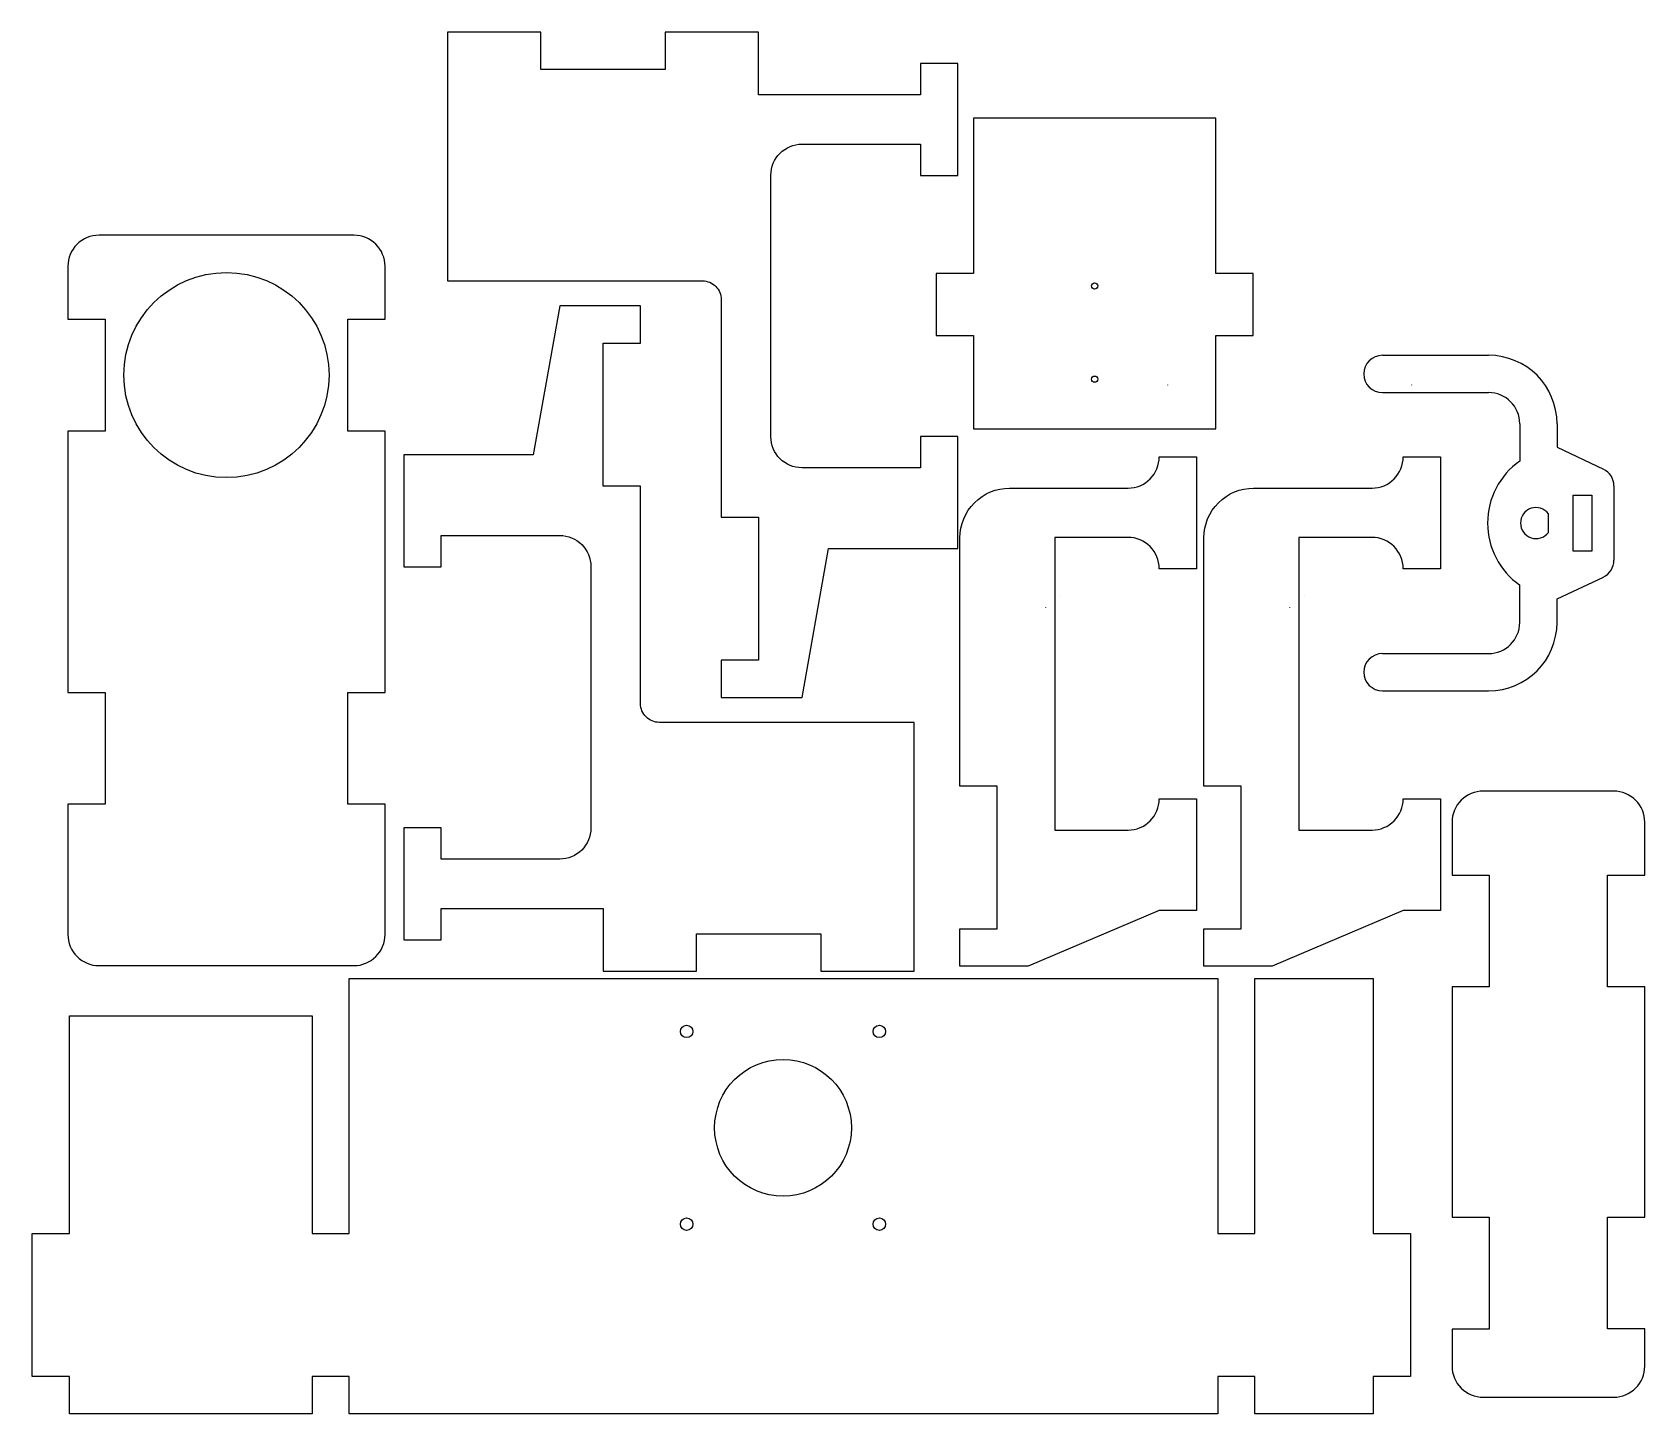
# Model space of a CAD drawing. Header units: millimetres. Extents: x 33439 to 33698, y 1471 to 1694.
import ezdxf

# ---------------------------------------------------------------- set-up
doc = ezdxf.new("R2010")
doc.units = ezdxf.units.MM

msp = doc.modelspace()

# ---------------------------------------------------------------- linework, layer by layer
for p, q in [((33656.27, 1641.65), (33673.35, 1641.65)), ((33621.71, 1636.89), (33621.71, 1636.86)), ((33660.95, 1636.89), (33660.95, 1636.86)), ((33656.27, 1635.65), (33673.35, 1635.65)), ((33678.35, 1630.65), (33678.35, 1624.63)), ((33684.35, 1630.65), (33684.35, 1626.85)), ((33684.35, 1626.85), (33691.8, 1623.34)), ((33686.97, 1610.16), (33686.97, 1619.16)), ((33686.97, 1619.16), (33689.97, 1619.16)), ((33689.97, 1619.16), (33689.97, 1610.16)), ((33693.51, 1620.63), (33693.51, 1608.69)), ((33689.97, 1610.16), (33686.97, 1610.16)), ((33684.35, 1602.46), (33691.8, 1605.98)), ((33604.53, 1603.03), (33604.53, 1603)), ((33643.77, 1603.03), (33643.77, 1603)), ((33678.35, 1598.67), (33678.35, 1604.69)), ((33602.09, 1601.08), (33602.09, 1601.04)), ((33641.33, 1601.08), (33641.33, 1601.04)), ((33684.35, 1598.67), (33684.35, 1602.46)), ((33656.27, 1593.67), (33673.35, 1593.67)), ((33656.27, 1587.67), (33673.35, 1587.67))]:
    msp.add_line(p, q)
for points in [[(33555.92, 1615.62), (33555.92, 1592.62), (33549.92, 1592.62), (33549.92, 1586.62), (33562.92, 1586.62), (33567.18, 1610.58), (33587.97, 1610.58), (33587.97, 1628.58), (33581.97, 1628.58), (33581.97, 1623.55), (33562.92, 1623.55, -0.414214), (33557.92, 1628.55), (33557.92, 1670.62, -0.414214), (33562.92, 1675.62), (33581.97, 1675.62), (33581.97, 1670.58), (33587.97, 1670.58), (33587.97, 1688.58), (33581.97, 1688.58), (33581.97, 1683.55), (33555.92, 1683.55), (33555.92, 1693.62), (33540.92, 1693.62), (33540.92, 1687.62), (33520.92, 1687.62), (33520.92, 1693.62), (33505.92, 1693.62), (33505.92, 1653.62), (33520.92, 1653.62), (33520.92, 1653.62), (33540.92, 1653.62), (33540.92, 1653.62), (33546.92, 1653.62, -0.414214), (33549.92, 1650.62), (33549.92, 1615.62)], [(33504.9, 1607.64), (33504.9, 1612.67), (33523.95, 1612.67, -0.414214), (33528.95, 1607.67), (33528.95, 1565.6, -0.414214), (33523.95, 1560.6), (33504.9, 1560.6), (33504.9, 1565.64), (33498.9, 1565.64), (33498.9, 1547.64), (33504.9, 1547.64), (33504.9, 1552.67), (33530.95, 1552.67), (33530.95, 1542.6), (33545.95, 1542.6), (33545.95, 1548.6), (33565.95, 1548.6), (33565.95, 1542.6), (33580.95, 1542.6), (33580.95, 1582.6), (33565.95, 1582.6), (33565.95, 1582.6), (33545.95, 1582.6), (33545.95, 1582.6), (33539.95, 1582.6, -0.414214), (33536.95, 1585.6), (33536.95, 1620.6), (33530.95, 1620.6), (33530.95, 1643.6), (33536.95, 1643.6), (33536.95, 1649.6), (33523.95, 1649.6), (33519.69, 1625.64), (33498.9, 1625.64), (33498.9, 1607.64)], [(33615.37, 1620.28, 0.414214), (33620.37, 1625.32), (33626.37, 1625.32), (33626.37, 1607.32), (33620.37, 1607.32, 0.414214), (33615.37, 1612.36), (33603.57, 1612.36), (33603.57, 1565.28), (33615.37, 1565.28, 0.414214), (33620.37, 1570.28), (33620.37, 1570.32), (33626.37, 1570.32), (33626.37, 1552.32), (33620.37, 1552.32), (33599.31, 1543.36), (33599.31, 1543.36), (33588.31, 1543.36), (33588.31, 1549.36), (33594.31, 1549.36), (33594.31, 1572.36), (33588.31, 1572.36), (33588.31, 1612.28, -0.414214), (33596.31, 1620.28)], [(33654.6, 1620.28, 0.414214), (33659.6, 1625.32), (33665.6, 1625.32), (33665.6, 1607.32), (33659.6, 1607.32, 0.414214), (33654.6, 1612.36), (33642.81, 1612.36), (33642.81, 1565.28), (33654.6, 1565.28, 0.414214), (33659.6, 1570.28), (33659.6, 1570.32), (33665.6, 1570.32), (33665.6, 1552.32), (33659.6, 1552.32), (33638.55, 1543.36), (33638.55, 1543.36), (33627.55, 1543.36), (33627.55, 1549.36), (33633.55, 1549.36), (33633.55, 1572.36), (33627.55, 1572.36), (33627.55, 1612.28, -0.414214), (33635.55, 1620.28)], [(33682.97, 1616.16, 3), (33682.97, 1613.16)], [(33667.46, 1479.04, 0.414214), (33672.46, 1474.04), (33693.46, 1474.04, 0.414214), (33698.46, 1479.04), (33698.46, 1485.04), (33692.46, 1485.04), (33692.46, 1503), (33698.46, 1503), (33698.46, 1540.04), (33692.46, 1540.04), (33692.46, 1558.04), (33698.46, 1558.04), (33698.46, 1566.54, 0.414214), (33693.46, 1571.54), (33672.46, 1571.54, 0.414214), (33667.46, 1566.54), (33667.46, 1558.04), (33673.46, 1558.04), (33673.46, 1540.04), (33667.46, 1540.04), (33667.46, 1503), (33673.46, 1503), (33673.46, 1485), (33667.46, 1485)]]:
    msp.add_lwpolyline(points, format="xyb", close=True)
for points in [[(33629.48, 1644.81), (33635.48, 1644.81), (33635.48, 1654.81), (33629.48, 1654.81), (33629.48, 1679.81), (33590.48, 1679.81), (33590.48, 1654.81), (33584.48, 1654.81), (33584.48, 1644.81), (33590.48, 1644.81), (33590.48, 1629.81), (33629.48, 1629.81)], [(33635.77, 1471.38), (33635.77, 1477.38), (33629.77, 1477.38), (33629.77, 1471.38), (33490.11, 1471.38), (33490.11, 1477.38), (33484.11, 1477.38), (33484.11, 1471.38), (33445.11, 1471.38), (33445.11, 1477.38), (33439.11, 1477.38), (33439.11, 1500.38), (33445.11, 1500.38), (33445.11, 1535.38), (33484.11, 1535.38), (33484.11, 1500.38), (33490.11, 1500.38), (33490.11, 1541.38), (33629.77, 1541.38), (33629.77, 1500.38), (33635.77, 1500.38), (33635.77, 1541.38), (33654.77, 1541.38), (33654.77, 1500.38), (33660.77, 1500.38), (33660.77, 1477.38), (33654.77, 1477.38), (33654.77, 1471.38)]]:
    msp.add_lwpolyline(points, close=True)
for points in [[(33449.85, 1660.97, 0.414214), (33444.85, 1655.97), (33444.85, 1647.47), (33450.85, 1647.47), (33450.85, 1629.47), (33444.85, 1629.47), (33444.85, 1587.43), (33450.85, 1587.43), (33450.85, 1569.43), (33444.85, 1569.43), (33444.85, 1548.47, 0.414214), (33449.85, 1543.47)], [(33449.85, 1543.47), (33490.85, 1543.47, 0.414214), (33495.85, 1548.47), (33495.85, 1569.43), (33489.85, 1569.43), (33489.85, 1587.43), (33495.85, 1587.43), (33495.85, 1629.47), (33489.85, 1629.47), (33489.85, 1647.47), (33495.85, 1647.47), (33495.85, 1655.97, 0.414214), (33490.85, 1660.97), (33449.85, 1660.97)]]:
    msp.add_lwpolyline(points, format="xyb")
for centre, radius in [((33470.35, 1638.47), 16.5), ((33609.98, 1652.81), 0.5), ((33609.98, 1637.81), 0.5), ((33544.36, 1532.88), 1), ((33575.36, 1532.88), 1), ((33559.86, 1517.38), 11), ((33544.36, 1501.88), 1), ((33575.36, 1501.88), 1)]:
    msp.add_circle(centre, radius)
for centre, radius, start, end in [((33656.27, 1638.65), 3, 90, 270), ((33673.35, 1630.65), 11, 0, 90), ((33673.35, 1630.65), 5, 0, 90), ((33685.38, 1614.66), 12.2, 125.1594, 234.8406), ((33690.51, 1620.63), 3, 0, 64.7203), ((33690.51, 1608.69), 3, 295.2797, 0), ((33673.35, 1598.67), 5, 270, 0), ((33673.35, 1598.67), 11, 270, 0), ((33656.27, 1590.67), 3, 90, 270)]:
    msp.add_arc(centre, radius, start, end)

doc.saveas('drawing.dxf')
